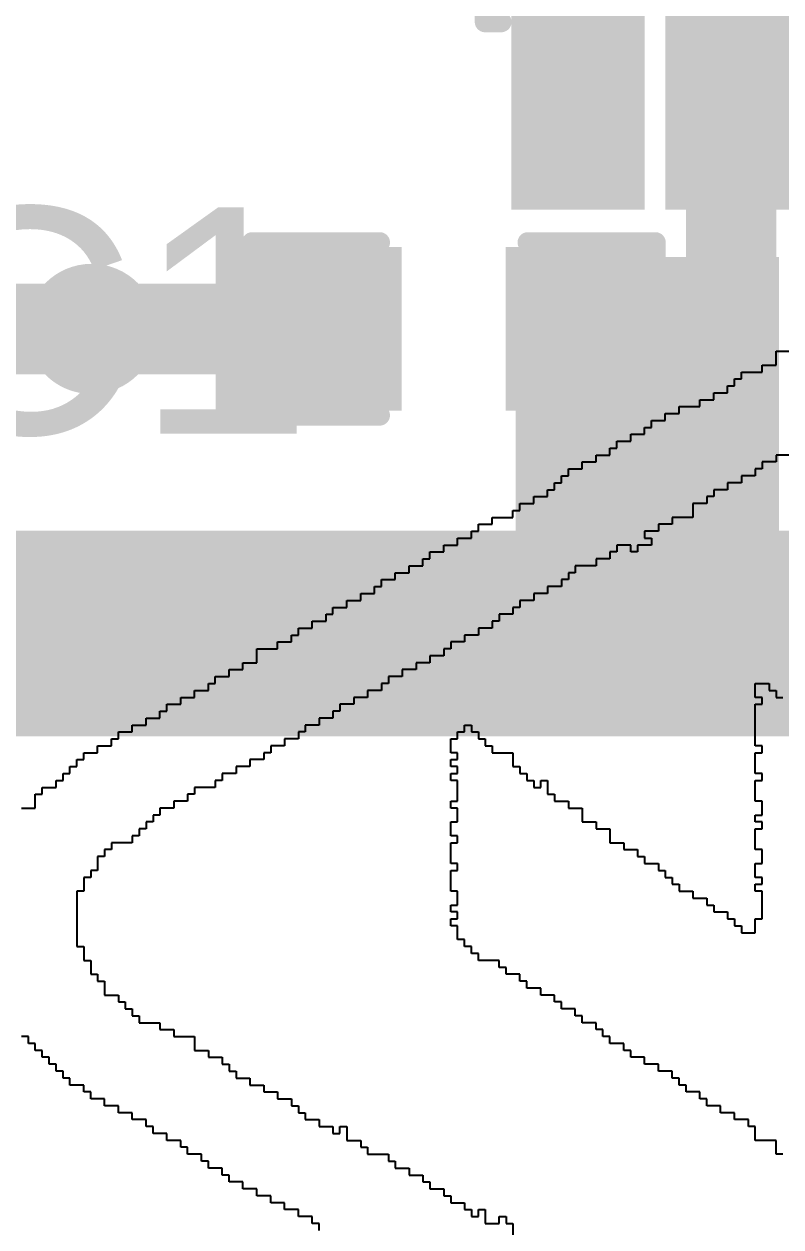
# Model space of a CAD drawing. Header units: millimetres. Extents: x -14 to 145, y 0 to 69.
# Drawn here: x 102.99 to 107.66, y 26.11 to 33.53 of the extents above; entities that cross this region are included whole.
import ezdxf

# ---------------------------------------------------------------- set-up
doc = ezdxf.new("R2010")
doc.units = ezdxf.units.MM
for name, color, linetype in [('BottomLayer', 5, 'Continuous'), ('BottomSolder', 6, 'Continuous'), ('TopLayer', 1, 'Continuous'), ('TopOverlay', 2, 'Continuous'), ('TopPaste', 8, 'Continuous'), ('TopSolder', 216, 'Continuous'), ('ViaHoleLayer', 16, 'Continuous')]:
    doc.layers.add(name, color=color, linetype=linetype)
doc.styles.add('Arial', font='', dxfattribs={"height": 0.2})
doc.styles.get('Arial').set_extended_font_data('Arial')

# ---------------------------------------------------------------- blocks, each defined once
blk = doc.blocks.new('SOT_23_6_19')
at = {"layer": 'TopLayer'}
for points in [[(-1.92, 1.26), (-0.7, 1.26), (-0.7, 0.64), (-1.92, 0.64)], [(0.7, 1.26), (1.92, 1.26), (1.92, 0.64), (0.7, 0.64)], [(-1.92, 0.31), (-0.7, 0.31), (-0.7, -0.31), (-1.92, -0.31)], [(0.7, 0.31), (1.92, 0.31), (1.92, -0.31), (0.7, -0.31)], [(-1.92, -0.64), (-0.7, -0.64), (-0.7, -1.26), (-1.92, -1.26)], [(0.7, -0.64), (1.92, -0.64), (1.92, -1.26), (0.7, -1.26)]]:
    blk.add_hatch(color=1, dxfattribs=at).paths.add_polyline_path(points)
at = {"layer": 'TopPaste'}
for points in [[(-1.92, 1.26), (-0.7, 1.26), (-0.7, 0.64), (-1.92, 0.64)], [(0.7, 1.26), (1.92, 1.26), (1.92, 0.64), (0.7, 0.64)], [(-1.92, 0.31), (-0.7, 0.31), (-0.7, -0.31), (-1.92, -0.31)], [(0.7, 0.31), (1.92, 0.31), (1.92, -0.31), (0.7, -0.31)], [(-1.92, -0.64), (-0.7, -0.64), (-0.7, -1.26), (-1.92, -1.26)], [(0.7, -0.64), (1.92, -0.64), (1.92, -1.26), (0.7, -1.26)]]:
    blk.add_hatch(color=8, dxfattribs=at).paths.add_polyline_path(points)
at = {"layer": 'TopSolder'}
for points in [[(-2.0216, 1.3616), (-0.5984, 1.3616), (-0.5984, 0.5384), (-2.0216, 0.5384)], [(0.5984, 1.3616), (2.0216, 1.3616), (2.0216, 0.5384), (0.5984, 0.5384)], [(-2.0216, 0.4116), (-0.5984, 0.4116), (-0.5984, -0.4116), (-2.0216, -0.4116)], [(0.5984, 0.4116), (2.0216, 0.4116), (2.0216, -0.4116), (0.5984, -0.4116)], [(-2.0216, -0.5384), (-0.5984, -0.5384), (-0.5984, -1.3616), (-2.0216, -1.3616)], [(0.5984, -0.5384), (2.0216, -0.5384), (2.0216, -1.3616), (0.5984, -1.3616)]]:
    blk.add_hatch(color=216, dxfattribs=at).paths.add_polyline_path(points)
at = {"layer": 'TopOverlay', "const_width": 0.127}
for points in [[(0.8636, 1.524), (-0.889, 1.524)], [(-0.889, 1.424), (-0.889, 1.524)], [(0.8636, 1.424), (0.8636, 1.524)], [(-2.0574, 0.9652), (-2.1844, 1.0922)], [(-2.1844, 0.8382), (-2.1844, 1.0922)], [(-2.1844, 0.8382), (-2.0574, 0.9652)], [(-0.889, -1.524), (-0.889, -1.424)], [(0.8636, -1.524), (0.8636, -1.424)], [(0.8636, -1.524), (-0.889, -1.524)]]:
    blk.add_lwpolyline(points, dxfattribs=at)
at = {"layer": 'TopOverlay', "const_width": 0.0635}
for points in [[(-0.9207, 1.524, 1), (-0.8572, 1.524, 1)], [(-0.9207, 1.524, 1), (-0.8572, 1.524, 1)], [(0.8318, 1.524, 1), (0.8953, 1.524, 1)], [(0.8318, 1.524, 1), (0.8953, 1.524, 1)], [(-0.9207, 1.424, 1), (-0.8572, 1.424, 1)], [(0.8318, 1.424, 1), (0.8953, 1.424, 1)], [(-2.2161, 1.0922, 1), (-2.1526, 1.0922, 1)], [(-2.2161, 1.0922, 1), (-2.1526, 1.0922, 1)], [(-2.0892, 0.9652, 1), (-2.0257, 0.9652, 1)], [(-2.0892, 0.9652, 1), (-2.0257, 0.9652, 1)], [(-2.2161, 0.8382, 1), (-2.1526, 0.8382, 1)], [(-2.2161, 0.8382, 1), (-2.1526, 0.8382, 1)], [(-0.9207, -1.424, 1), (-0.8572, -1.424, 1)], [(0.8318, -1.424, 1), (0.8953, -1.424, 1)], [(-0.9207, -1.524, 1), (-0.8572, -1.524, 1)], [(-0.9207, -1.524, 1), (-0.8572, -1.524, 1)], [(0.8318, -1.524, 1), (0.8953, -1.524, 1)], [(0.8318, -1.524, 1), (0.8953, -1.524, 1)]]:
    blk.add_lwpolyline(points, format="xyb", close=True, dxfattribs=at)
blk = doc.blocks.new('C___0603_64')
at = {"layer": 'TopLayer'}
for points in [[(-0.381, 0.4445), (-0.381, -0.4445), (-1.143, -0.4445), (-1.143, 0.4445)], [(1.143, 0.4445), (1.143, -0.4445), (0.381, -0.4445), (0.381, 0.4445)]]:
    blk.add_hatch(color=1, dxfattribs=at).paths.add_polyline_path(points)
at = {"layer": 'TopPaste'}
for points in [[(-0.381, 0.4445), (-0.381, -0.4445), (-1.143, -0.4445), (-1.143, 0.4445)], [(1.143, 0.4445), (1.143, -0.4445), (0.381, -0.4445), (0.381, 0.4445)]]:
    blk.add_hatch(color=8, dxfattribs=at).paths.add_polyline_path(points)
at = {"layer": 'TopSolder'}
for points in [[(-0.321, 0.5045), (-0.321, -0.5045), (-1.203, -0.5045), (-1.203, 0.5045)], [(1.203, 0.5045), (1.203, -0.5045), (0.321, -0.5045), (0.321, 0.5045)]]:
    blk.add_hatch(color=216, dxfattribs=at).paths.add_polyline_path(points)
at = {"layer": 'TopOverlay', "const_width": 0.127}
for points in [[(-1.2446, 0.5334), (-0.4572, 0.5334)], [(-1.2446, -0.5334), (-1.2446, 0.5334)], [(0.4572, 0.5334), (1.2446, 0.5334)], [(1.2446, -0.5334), (1.2446, 0.5334)], [(-1.2446, -0.5334), (-0.4572, -0.5334)], [(0.4572, -0.5334), (1.2446, -0.5334)]]:
    blk.add_lwpolyline(points, dxfattribs=at)
at = {"layer": 'TopOverlay', "const_width": 0.0635}
for points in [[(-1.2764, 0.5334, 1), (-1.2128, 0.5334, 1)], [(-1.2764, 0.5334, 1), (-1.2128, 0.5334, 1)], [(-0.4889, 0.5334, 1), (-0.4254, 0.5334, 1)], [(0.4254, 0.5334, 1), (0.4889, 0.5334, 1)], [(1.2128, 0.5334, 1), (1.2764, 0.5334, 1)], [(1.2128, 0.5334, 1), (1.2764, 0.5334, 1)], [(-1.2764, -0.5334, 1), (-1.2128, -0.5334, 1)], [(-1.2764, -0.5334, 1), (-1.2128, -0.5334, 1)], [(-0.4889, -0.5334, 1), (-0.4254, -0.5334, 1)], [(0.4254, -0.5334, 1), (0.4889, -0.5334, 1)], [(1.2128, -0.5334, 1), (1.2764, -0.5334, 1)], [(1.2128, -0.5334, 1), (1.2764, -0.5334, 1)]]:
    blk.add_lwpolyline(points, format="xyb", close=True, dxfattribs=at)

msp = doc.modelspace()

# ---------------------------------------------------------------- hatches: boundary and pattern name
at = {"layer": 'BottomLayer'}
h = msp.add_hatch(color=5, dxfattribs=at)
edge = h.paths.add_edge_path()
edge.add_arc((103.4034, 31.6484), 0.3, 0, 360)
at = {"layer": 'BottomSolder'}
h = msp.add_hatch(color=6, dxfattribs=at)
edge = h.paths.add_edge_path()
edge.add_arc((103.4034, 31.6484), 0.4016, 0, 360)
at = {"layer": 'TopLayer'}
msp.add_hatch(color=1, dxfattribs=at).paths.add_polyline_path([(106.0196, 29.1338), (107.6452, 29.1338), (107.6452, 32.0929), (106.0196, 32.0929)])
h = msp.add_hatch(color=1, dxfattribs=at)
edge = h.paths.add_edge_path()
edge.add_arc((103.4034, 31.6484), 0.3, 0, 360)
at = {"layer": 'TopSolder'}
h = msp.add_hatch(color=216, dxfattribs=at)
edge = h.paths.add_edge_path()
edge.add_arc((103.4034, 31.6484), 0.4016, 0, 360)
at = {"layer": 'ViaHoleLayer'}
h = msp.add_hatch(color=16, dxfattribs=at)
edge = h.paths.add_edge_path()
edge.add_arc((103.4034, 31.6484), 0.15, 0, 360)

# ---------------------------------------------------------------- linework, layer by layer
at = {"layer": 'BottomLayer', "const_width": 0.5588}
msp.add_lwpolyline([(102.6922, 31.6484), (103.4034, 31.6484)], dxfattribs=at)
at = {"layer": 'BottomLayer', "const_width": 0.2794}
msp.add_lwpolyline([(103.2637, 31.6484, 1), (103.5431, 31.6484, 1)], format="xyb", close=True, dxfattribs=at)
at = {"layer": 'TopLayer'}
for points, const_width in [([(106.4056, 33.0962), (106.4056, 34.0561)], 0.5588), ([(107.325, 33.0656), (107.3556, 33.0962)], 0.5588), ([(107.3504, 31.7119), (107.3504, 33.0656)], 0.5588), ([(106.4006, 31.7119), (106.5022, 31.8135)], 0.5588), ([(106.5022, 31.8135), (106.9977, 31.8135)], 0.5588), ([(103.4034, 31.6484), (104.8766, 31.6484)], 0.5588), ([(106.4006, 31.6484), (106.4006, 31.7119)], 0.5588), ([(75.5396, 29.7688), (105.2698, 29.7688)], 1.27), ([(105.285, 29.7688), (109.9566, 29.7688)], 1.27), ([(105.2698, 29.7688), (105.285, 29.7688)], 0.5588)]:
    msp.add_lwpolyline(points, dxfattribs=dict(at, const_width=const_width))
for points, const_width in [([(106.2659, 33.0962, 1), (106.5453, 33.0962, 1)], 0.2794), ([(107.1853, 33.0656, 1), (107.4647, 33.0656, 1)], 0.2794), ([(107.2107, 33.0656, 1), (107.4901, 33.0656, 1)], 0.2794), ([(107.2159, 33.0962, 1), (107.4953, 33.0962, 1)], 0.2794), ([(106.3625, 31.8135, 1), (106.6419, 31.8135, 1)], 0.2794), ([(106.3625, 31.8135, 1), (106.6419, 31.8135, 1)], 0.2794), ([(106.858, 31.8135, 1), (107.1374, 31.8135, 1)], 0.2794), ([(103.2637, 31.6484, 1), (103.5431, 31.6484, 1)], 0.2794), ([(104.7369, 31.6484, 1), (105.0163, 31.6484, 1)], 0.2794), ([(106.2609, 31.7119, 1), (106.5403, 31.7119, 1)], 0.2794), ([(106.2609, 31.7119, 1), (106.5403, 31.7119, 1)], 0.2794), ([(106.2609, 31.6484, 1), (106.5403, 31.6484, 1)], 0.2794), ([(107.2107, 31.7119, 1), (107.4901, 31.7119, 1)], 0.2794), ([(104.9523, 29.7688, 1), (105.5873, 29.7688, 1)], 0.635), ([(104.9675, 29.7688, 1), (105.6025, 29.7688, 1)], 0.635), ([(105.1301, 29.7688, 1), (105.4095, 29.7688, 1)], 0.2794), ([(105.1453, 29.7688, 1), (105.4247, 29.7688, 1)], 0.2794)]:
    msp.add_lwpolyline(points, format="xyb", close=True, dxfattribs=dict(at, const_width=const_width))
at = {"layer": 'TopOverlay'}
for p, q in [((107.6275, 31.4252), (107.6275, 31.5106)), ((107.6275, 31.5106), (107.7129, 31.5106)), ((107.542, 31.3824), (107.542, 31.4252)), ((107.542, 31.4252), (107.6275, 31.4252)), ((107.3711, 31.297), (107.3711, 31.3397)), ((107.3711, 31.3397), (107.4138, 31.3397)), ((107.4138, 31.3397), (107.4138, 31.3824)), ((107.4138, 31.3824), (107.542, 31.3824)), ((107.2429, 31.2116), (107.2429, 31.2543)), ((107.2429, 31.2543), (107.3284, 31.2543)), ((107.3284, 31.2543), (107.3284, 31.297)), ((107.3284, 31.297), (107.3711, 31.297)), ((107.1575, 31.1688), (107.1575, 31.2116)), ((107.1575, 31.2116), (107.2429, 31.2116)), ((106.9439, 31.0834), (106.9439, 31.1261)), ((106.9439, 31.1261), (107.0293, 31.1261)), ((107.0293, 31.1261), (107.0293, 31.1688)), ((107.0293, 31.1688), (107.1575, 31.1688)), ((106.8157, 30.9979), (106.8157, 31.0407)), ((106.8157, 31.0407), (106.8584, 31.0407)), ((106.8584, 31.0407), (106.8584, 31.0834)), ((106.8584, 31.0834), (106.9439, 31.0834)), ((106.7303, 30.9552), (106.7303, 30.9979)), ((106.7303, 30.9979), (106.8157, 30.9979)), ((106.6021, 30.8698), (106.6021, 30.9125)), ((106.6021, 30.9125), (106.6448, 30.9125)), ((106.6448, 30.9125), (106.6448, 30.9552)), ((106.6448, 30.9552), (106.7303, 30.9552)), ((106.4312, 30.7843), (106.4312, 30.827)), ((106.4312, 30.827), (106.5167, 30.827)), ((106.5167, 30.827), (106.5167, 30.8698)), ((106.5167, 30.8698), (106.6021, 30.8698)), ((107.6275, 30.827), (107.542, 30.827)), ((107.542, 30.827), (107.542, 30.7843)), ((107.7129, 30.8698), (107.6275, 30.8698)), ((107.6275, 30.8698), (107.6275, 30.827)), ((106.303, 30.6989), (106.303, 30.7416)), ((106.303, 30.7416), (106.3458, 30.7416)), ((106.3458, 30.7416), (106.3458, 30.7843)), ((106.3458, 30.7843), (106.4312, 30.7843)), ((107.4993, 30.7416), (107.4138, 30.7416)), ((107.4138, 30.7416), (107.4138, 30.6989)), ((107.542, 30.7843), (107.4993, 30.7843)), ((107.4993, 30.7843), (107.4993, 30.7416)), ((106.2603, 30.6562), (106.2603, 30.6989)), ((106.2603, 30.6989), (106.303, 30.6989)), ((107.4138, 30.6989), (107.3284, 30.6989)), ((107.3284, 30.6989), (107.3284, 30.6562)), ((106.1321, 30.5707), (106.1321, 30.6134)), ((106.1321, 30.6134), (106.2176, 30.6134)), ((106.2176, 30.6134), (106.2176, 30.6562)), ((106.2176, 30.6562), (106.2603, 30.6562)), ((107.2429, 30.6134), (107.2002, 30.6134)), ((107.2002, 30.6134), (107.2002, 30.5707)), ((107.3284, 30.6562), (107.2429, 30.6562)), ((107.2429, 30.6562), (107.2429, 30.6134)), ((106.004, 30.4853), (106.004, 30.528)), ((106.004, 30.528), (106.0467, 30.528)), ((106.0467, 30.528), (106.0467, 30.5707)), ((106.0467, 30.5707), (106.1321, 30.5707)), ((107.2002, 30.5707), (107.1148, 30.5707)), ((107.1148, 30.5707), (107.1148, 30.4853)), ((105.7904, 30.3998), (105.7904, 30.4425)), ((105.7904, 30.4425), (105.8758, 30.4425)), ((105.8758, 30.4425), (105.8758, 30.4853)), ((105.8758, 30.4853), (106.004, 30.4853)), ((106.9866, 30.4425), (106.9012, 30.4425)), ((106.9012, 30.4425), (106.9012, 30.3998)), ((107.1148, 30.4853), (106.9866, 30.4853)), ((106.9866, 30.4853), (106.9866, 30.4425)), ((105.7476, 30.3571), (105.7476, 30.3998)), ((105.7476, 30.3998), (105.7904, 30.3998)), ((106.9012, 30.3998), (106.8157, 30.3998)), ((106.8157, 30.3998), (106.8157, 30.3571)), ((105.5767, 30.2716), (105.5767, 30.3144)), ((105.5767, 30.3144), (105.6622, 30.3144)), ((105.6622, 30.3144), (105.6622, 30.3571)), ((105.6622, 30.3571), (105.7476, 30.3571)), ((106.7303, 30.3144), (106.6448, 30.3144)), ((106.6448, 30.3144), (106.6448, 30.2716)), ((106.7303, 30.2716), (106.7303, 30.3144)), ((106.8584, 30.3144), (106.773, 30.3144)), ((106.773, 30.3144), (106.773, 30.2716)), ((106.8157, 30.3571), (106.8584, 30.3571)), ((106.8584, 30.3571), (106.8584, 30.3144)), ((105.4486, 30.1862), (105.4486, 30.2289)), ((105.4486, 30.2289), (105.4913, 30.2289)), ((105.4913, 30.2289), (105.4913, 30.2716)), ((105.4913, 30.2716), (105.5767, 30.2716)), ((106.6021, 30.2289), (106.5167, 30.2289)), ((106.5167, 30.2289), (106.5167, 30.1862)), ((106.6448, 30.2716), (106.6021, 30.2716)), ((106.6021, 30.2716), (106.6021, 30.2289)), ((106.773, 30.2716), (106.7303, 30.2716)), ((105.2777, 30.1008), (105.2777, 30.1435)), ((105.2777, 30.1435), (105.3631, 30.1435)), ((105.3631, 30.1435), (105.3631, 30.1862)), ((105.3631, 30.1862), (105.4486, 30.1862)), ((106.3885, 30.1435), (106.3458, 30.1435)), ((106.3458, 30.1435), (106.3458, 30.1008)), ((106.5167, 30.1862), (106.3885, 30.1862)), ((106.3885, 30.1862), (106.3885, 30.1435)), ((105.1922, 30.058), (105.1922, 30.1008)), ((105.1922, 30.1008), (105.2777, 30.1008)), ((106.3458, 30.1008), (106.303, 30.1008)), ((106.303, 30.1008), (106.303, 30.058)), ((105.0641, 29.9726), (105.0641, 30.0153)), ((105.0641, 30.0153), (105.1495, 30.0153)), ((105.1495, 30.0153), (105.1495, 30.058)), ((105.1495, 30.058), (105.1922, 30.058)), ((106.2176, 30.0153), (106.1321, 30.0153)), ((106.1321, 30.0153), (106.1321, 29.9726)), ((106.303, 30.058), (106.2176, 30.058)), ((106.2176, 30.058), (106.2176, 30.0153)), ((104.8932, 29.8871), (104.8932, 29.9299)), ((104.8932, 29.9299), (104.9786, 29.9299)), ((104.9786, 29.9299), (104.9786, 29.9726)), ((104.9786, 29.9726), (105.0641, 29.9726)), ((106.0467, 29.9299), (106.004, 29.9299)), ((106.004, 29.9299), (106.004, 29.8871)), ((106.1321, 29.9726), (106.0467, 29.9726)), ((106.0467, 29.9726), (106.0467, 29.9299)), ((104.765, 29.8017), (104.765, 29.8444)), ((104.765, 29.8444), (104.8505, 29.8444)), ((104.8505, 29.8444), (104.8505, 29.8871)), ((104.8505, 29.8871), (104.8932, 29.8871)), ((105.9185, 29.8444), (105.8758, 29.8444)), ((105.8758, 29.8444), (105.8758, 29.8017)), ((106.004, 29.8871), (105.9185, 29.8871)), ((105.9185, 29.8871), (105.9185, 29.8444)), ((104.6796, 29.759), (104.6796, 29.8017)), ((104.6796, 29.8017), (104.765, 29.8017)), ((105.8758, 29.8017), (105.7904, 29.8017)), ((105.7904, 29.8017), (105.7904, 29.759)), ((104.5514, 29.6735), (104.5514, 29.7162)), ((104.5514, 29.7162), (104.6368, 29.7162)), ((104.6368, 29.7162), (104.6368, 29.759)), ((104.6368, 29.759), (104.6796, 29.759)), ((105.7049, 29.7162), (105.6195, 29.7162)), ((105.6195, 29.7162), (105.6195, 29.6735)), ((105.7904, 29.759), (105.7049, 29.759)), ((105.7049, 29.759), (105.7049, 29.7162)), ((104.4232, 29.5881), (104.4232, 29.6735)), ((104.4232, 29.6735), (104.5514, 29.6735)), ((105.5767, 29.6308), (105.4913, 29.6308)), ((105.4913, 29.6308), (105.4913, 29.5881)), ((105.6195, 29.6735), (105.5767, 29.6735)), ((105.5767, 29.6735), (105.5767, 29.6308)), ((104.3378, 29.5454), (104.3378, 29.5881)), ((104.3378, 29.5881), (104.4232, 29.5881)), ((105.4913, 29.5881), (105.4059, 29.5881)), ((105.4059, 29.5881), (105.4059, 29.5454)), ((104.1669, 29.4599), (104.1669, 29.5026)), ((104.1669, 29.5026), (104.2523, 29.5026)), ((104.2523, 29.5026), (104.2523, 29.5454)), ((104.2523, 29.5454), (104.3378, 29.5454)), ((105.3204, 29.5026), (105.235, 29.5026)), ((105.235, 29.5026), (105.235, 29.4599)), ((105.4059, 29.5454), (105.3204, 29.5454)), ((105.3204, 29.5454), (105.3204, 29.5026)), ((104.0387, 29.3745), (104.0387, 29.4172)), ((104.0387, 29.4172), (104.1242, 29.4172)), ((104.1242, 29.4172), (104.1242, 29.4599)), ((104.1242, 29.4599), (104.1669, 29.4599)), ((105.1922, 29.4172), (105.1068, 29.4172)), ((105.1068, 29.4172), (105.1068, 29.3745)), ((105.235, 29.4599), (105.1922, 29.4599)), ((105.1922, 29.4599), (105.1922, 29.4172)), ((107.4993, 29.3745), (107.4993, 29.4599)), ((107.4993, 29.4599), (107.5847, 29.4599)), ((107.5847, 29.4599), (107.5847, 29.4172)), ((107.5847, 29.4172), (107.6275, 29.4172)), ((107.6275, 29.4172), (107.6275, 29.3745)), ((103.8678, 29.289), (103.8678, 29.3317)), ((103.8678, 29.3317), (103.9533, 29.3317)), ((103.9533, 29.3317), (103.9533, 29.3745)), ((103.9533, 29.3745), (104.0387, 29.3745)), ((105.0213, 29.3317), (104.9359, 29.3317)), ((104.9359, 29.3317), (104.9359, 29.289)), ((105.1068, 29.3745), (105.0213, 29.3745)), ((105.0213, 29.3745), (105.0213, 29.3317)), ((107.542, 29.3745), (107.4993, 29.3745)), ((107.4993, 29.0754), (107.4993, 29.3317)), ((107.4993, 29.3317), (107.542, 29.3317)), ((107.542, 29.3317), (107.542, 29.3745)), ((107.6275, 29.3745), (107.6702, 29.3745)), ((103.8251, 29.2463), (103.8251, 29.289)), ((103.8251, 29.289), (103.8678, 29.289)), ((104.9359, 29.289), (104.8932, 29.289)), ((104.8932, 29.289), (104.8932, 29.2463)), ((103.6542, 29.1608), (103.6542, 29.2036)), ((103.6542, 29.2036), (103.7397, 29.2036)), ((103.7397, 29.2036), (103.7397, 29.2463)), ((103.7397, 29.2463), (103.8251, 29.2463)), ((104.8077, 29.2036), (104.7223, 29.2036)), ((104.7223, 29.2036), (104.7223, 29.1608)), ((104.8932, 29.2463), (104.8077, 29.2463)), ((104.8077, 29.2463), (104.8077, 29.2036)), ((105.7049, 29.1608), (105.7049, 29.2036)), ((105.7049, 29.2036), (105.7476, 29.2036)), ((105.7476, 29.2036), (105.7476, 29.1608)), ((103.526, 29.0754), (103.526, 29.1181)), ((103.526, 29.1181), (103.5688, 29.1181)), ((103.5688, 29.1181), (103.5688, 29.1608)), ((103.5688, 29.1608), (103.6542, 29.1608)), ((104.6796, 29.1181), (104.5941, 29.1181)), ((104.5941, 29.1181), (104.5941, 29.0754)), ((104.7223, 29.1608), (104.6796, 29.1608)), ((104.6796, 29.1608), (104.6796, 29.1181)), ((105.6195, 29.0327), (105.6195, 29.1181)), ((105.6195, 29.1181), (105.6622, 29.1181)), ((105.6622, 29.1181), (105.6622, 29.1608)), ((105.6622, 29.1608), (105.7049, 29.1608)), ((105.7476, 29.1608), (105.7904, 29.1608)), ((105.7904, 29.1608), (105.7904, 29.1181)), ((105.7904, 29.1181), (105.8331, 29.1181)), ((105.8331, 29.1181), (105.8331, 29.0754)), ((103.3552, 28.99), (103.3552, 29.0327)), ((103.3552, 29.0327), (103.4406, 29.0327)), ((103.4406, 29.0327), (103.4406, 29.0754)), ((103.4406, 29.0754), (103.526, 29.0754)), ((104.5087, 29.0327), (104.4659, 29.0327)), ((104.4659, 29.0327), (104.4659, 28.99)), ((104.5941, 29.0754), (104.5087, 29.0754)), ((104.5087, 29.0754), (104.5087, 29.0327)), ((105.6622, 29.0327), (105.6195, 29.0327)), ((105.6622, 28.99), (105.6622, 29.0327)), ((105.8331, 29.0754), (105.8758, 29.0754)), ((105.8758, 29.0754), (105.8758, 29.0327)), ((105.8758, 29.0327), (106.004, 29.0327)), ((106.004, 29.0327), (106.004, 28.9472)), ((107.542, 29.0754), (107.4993, 29.0754)), ((107.4993, 28.9045), (107.4993, 29.0327)), ((107.4993, 29.0327), (107.542, 29.0327)), ((107.542, 29.0327), (107.542, 29.0754)), ((103.3124, 28.9472), (103.3124, 28.99)), ((103.3124, 28.99), (103.3552, 28.99)), ((104.4659, 28.99), (104.3805, 28.99)), ((104.3805, 28.99), (104.3805, 28.9472)), ((105.6195, 28.9472), (105.6195, 28.99)), ((105.6195, 28.99), (105.6622, 28.99)), ((103.227, 28.8618), (103.227, 28.9045)), ((103.227, 28.9045), (103.2697, 28.9045)), ((103.2697, 28.9045), (103.2697, 28.9472)), ((103.2697, 28.9472), (103.3124, 28.9472)), ((104.2951, 28.9045), (104.2096, 28.9045)), ((104.2096, 28.9045), (104.2096, 28.8618)), ((104.3805, 28.9472), (104.2951, 28.9472)), ((104.2951, 28.9472), (104.2951, 28.9045)), ((105.6622, 28.9472), (105.6195, 28.9472)), ((105.6195, 28.8618), (105.6195, 28.9045)), ((105.6195, 28.9045), (105.6622, 28.9045)), ((105.6622, 28.9045), (105.6622, 28.9472)), ((106.004, 28.9472), (106.0467, 28.9472)), ((106.0467, 28.9472), (106.0467, 28.9045)), ((106.0467, 28.9045), (106.0894, 28.9045)), ((106.0894, 28.9045), (106.0894, 28.8618)), ((107.542, 28.9045), (107.4993, 28.9045)), ((107.542, 28.8618), (107.542, 28.9045)), ((103.0988, 28.7763), (103.0988, 28.8191)), ((103.0988, 28.8191), (103.1843, 28.8191)), ((103.1843, 28.8191), (103.1843, 28.8618)), ((103.1843, 28.8618), (103.227, 28.8618)), ((104.1669, 28.8191), (104.0387, 28.8191)), ((104.0387, 28.8191), (104.0387, 28.7763)), ((104.2096, 28.8618), (104.1669, 28.8618)), ((104.1669, 28.8618), (104.1669, 28.8191)), ((105.6622, 28.8618), (105.6195, 28.8618)), ((105.6622, 28.7336), (105.6622, 28.8618)), ((106.0894, 28.8618), (106.1321, 28.8618)), ((106.1321, 28.8618), (106.1321, 28.8191)), ((106.1321, 28.8191), (106.1749, 28.8191)), ((106.1749, 28.8191), (106.1749, 28.8618)), ((106.1749, 28.8618), (106.2176, 28.8618)), ((106.2176, 28.8618), (106.2176, 28.7763)), ((107.4993, 28.7336), (107.4993, 28.8618)), ((107.4993, 28.8618), (107.542, 28.8618)), ((103.0561, 28.6909), (103.0561, 28.7763)), ((103.0561, 28.7763), (103.0988, 28.7763)), ((103.996, 28.7336), (103.9105, 28.7336)), ((103.9105, 28.7336), (103.9105, 28.6909)), ((104.0387, 28.7763), (103.996, 28.7763)), ((103.996, 28.7763), (103.996, 28.7336)), ((105.6195, 28.6909), (105.6195, 28.7336)), ((105.6195, 28.7336), (105.6622, 28.7336)), ((106.2176, 28.7763), (106.2603, 28.7763)), ((106.2603, 28.7763), (106.2603, 28.7336)), ((106.2603, 28.7336), (106.3458, 28.7336)), ((106.3458, 28.7336), (106.3458, 28.6909)), ((107.542, 28.7336), (107.4993, 28.7336)), ((107.542, 28.6482), (107.542, 28.7336)), ((102.9706, 28.6909), (103.0561, 28.6909)), ((103.9105, 28.6909), (103.8251, 28.6909)), ((103.8251, 28.6909), (103.8251, 28.6482)), ((105.6622, 28.6909), (105.6195, 28.6909)), ((105.6622, 28.6054), (105.6622, 28.6909)), ((106.3458, 28.6909), (106.4312, 28.6909)), ((106.4312, 28.6909), (106.4312, 28.6054)), ((103.7824, 28.6054), (103.7397, 28.6054)), ((103.7397, 28.6054), (103.7397, 28.5627)), ((103.8251, 28.6482), (103.7824, 28.6482)), ((103.7824, 28.6482), (103.7824, 28.6054)), ((105.6195, 28.52), (105.6195, 28.6054)), ((105.6195, 28.6054), (105.6622, 28.6054)), ((106.4312, 28.6054), (106.5167, 28.6054)), ((106.5167, 28.6054), (106.5167, 28.5627)), ((107.4993, 28.6054), (107.4993, 28.6482)), ((107.4993, 28.6482), (107.542, 28.6482)), ((107.542, 28.6054), (107.4993, 28.6054)), ((107.542, 28.5627), (107.542, 28.6054)), ((103.6969, 28.52), (103.6542, 28.52)), ((103.6542, 28.52), (103.6542, 28.4773)), ((103.7397, 28.5627), (103.6969, 28.5627)), ((103.6969, 28.5627), (103.6969, 28.52)), ((105.6622, 28.52), (105.6195, 28.52)), ((105.6622, 28.4773), (105.6622, 28.52)), ((106.5167, 28.5627), (106.6021, 28.5627)), ((106.6021, 28.5627), (106.6021, 28.4773)), ((107.4993, 28.4346), (107.4993, 28.5627)), ((107.4993, 28.5627), (107.542, 28.5627)), ((103.526, 28.4346), (103.4833, 28.4346)), ((103.4833, 28.4346), (103.4833, 28.3918)), ((103.6542, 28.4773), (103.526, 28.4773)), ((103.526, 28.4773), (103.526, 28.4346)), ((105.6195, 28.3491), (105.6195, 28.4773)), ((105.6195, 28.4773), (105.6622, 28.4773)), ((106.6021, 28.4773), (106.6875, 28.4773)), ((106.6875, 28.4773), (106.6875, 28.4346)), ((106.6875, 28.4346), (106.773, 28.4346)), ((106.773, 28.4346), (106.773, 28.3918)), ((107.542, 28.4346), (107.4993, 28.4346)), ((107.542, 28.3491), (107.542, 28.4346)), ((103.4833, 28.3918), (103.4406, 28.3918)), ((103.4406, 28.3918), (103.4406, 28.3064)), ((106.773, 28.3918), (106.8157, 28.3918)), ((106.8157, 28.3918), (106.8157, 28.3491)), ((103.4406, 28.3064), (103.3979, 28.3064)), ((103.3979, 28.3064), (103.3979, 28.2637)), ((105.6622, 28.3491), (105.6195, 28.3491)), ((105.6195, 28.1782), (105.6195, 28.3064)), ((105.6195, 28.3064), (105.6622, 28.3064)), ((105.6622, 28.3064), (105.6622, 28.3491)), ((106.8157, 28.3491), (106.9012, 28.3491)), ((106.9012, 28.3491), (106.9012, 28.3064)), ((106.9012, 28.3064), (106.9439, 28.3064)), ((106.9439, 28.3064), (106.9439, 28.2637)), ((107.4993, 28.2637), (107.4993, 28.3491)), ((107.4993, 28.3491), (107.542, 28.3491)), ((103.3979, 28.2637), (103.3552, 28.2637)), ((103.3552, 28.2637), (103.3552, 28.1782)), ((106.9439, 28.2637), (106.9866, 28.2637)), ((106.9866, 28.2637), (106.9866, 28.2209)), ((106.9866, 28.2209), (107.0293, 28.2209)), ((107.0293, 28.2209), (107.0293, 28.1782)), ((107.542, 28.2637), (107.4993, 28.2637)), ((107.4993, 28.1782), (107.4993, 28.2209)), ((107.4993, 28.2209), (107.542, 28.2209)), ((107.542, 28.2209), (107.542, 28.2637)), ((103.3552, 28.1782), (103.3124, 28.1782)), ((103.3124, 28.1782), (103.3124, 27.8364)), ((105.6622, 28.1782), (105.6195, 28.1782)), ((105.6622, 28.0928), (105.6622, 28.1782)), ((107.0293, 28.1782), (107.1148, 28.1782)), ((107.1148, 28.1782), (107.1148, 28.1355)), ((107.1148, 28.1355), (107.2002, 28.1355)), ((107.2002, 28.1355), (107.2002, 28.0928)), ((107.542, 28.1782), (107.4993, 28.1782)), ((107.542, 28.0073), (107.542, 28.1782)), ((105.6195, 28.0501), (105.6195, 28.0928)), ((105.6195, 28.0928), (105.6622, 28.0928)), ((107.2002, 28.0928), (107.2429, 28.0928)), ((107.2429, 28.0928), (107.2429, 28.0501)), ((105.6622, 28.0501), (105.6195, 28.0501)), ((105.6195, 27.9646), (105.6195, 28.0073)), ((105.6195, 28.0073), (105.6622, 28.0073)), ((105.6622, 28.0073), (105.6622, 28.0501)), ((107.2429, 28.0501), (107.3284, 28.0501)), ((107.3284, 28.0501), (107.3284, 28.0073)), ((107.3284, 28.0073), (107.3711, 28.0073)), ((107.3711, 28.0073), (107.3711, 27.9646)), ((107.4993, 27.9219), (107.4993, 28.0073)), ((107.4993, 28.0073), (107.542, 28.0073)), ((105.6622, 27.9646), (105.6195, 27.9646)), ((105.6622, 27.8792), (105.6622, 27.9646)), ((107.3711, 27.9646), (107.4138, 27.9646)), ((107.4138, 27.9646), (107.4138, 27.9219)), ((107.4138, 27.9219), (107.4993, 27.9219)), ((105.7049, 27.8792), (105.6622, 27.8792)), ((105.7049, 27.8364), (105.7049, 27.8792)), ((103.3124, 27.8364), (103.3552, 27.8364)), ((103.3552, 27.8364), (103.3552, 27.751)), ((105.7476, 27.8364), (105.7049, 27.8364)), ((105.7476, 27.7937), (105.7476, 27.8364)), ((105.7904, 27.7937), (105.7476, 27.7937)), ((105.7904, 27.751), (105.7904, 27.7937)), ((103.3552, 27.751), (103.3979, 27.751)), ((103.3979, 27.751), (103.3979, 27.6655)), ((105.9185, 27.751), (105.7904, 27.751)), ((105.9185, 27.7083), (105.9185, 27.751)), ((105.9613, 27.7083), (105.9185, 27.7083)), ((105.9613, 27.6655), (105.9613, 27.7083)), ((103.3979, 27.6655), (103.4406, 27.6655)), ((103.4406, 27.6655), (103.4406, 27.6228)), ((103.4406, 27.6228), (103.4833, 27.6228)), ((103.4833, 27.6228), (103.4833, 27.5374)), ((106.0467, 27.6655), (105.9613, 27.6655)), ((106.0467, 27.6228), (106.0467, 27.6655)), ((106.0894, 27.6228), (106.0467, 27.6228)), ((106.0894, 27.5801), (106.0894, 27.6228)), ((106.1749, 27.5801), (106.0894, 27.5801)), ((106.1749, 27.5374), (106.1749, 27.5801)), ((103.4833, 27.5374), (103.5688, 27.5374)), ((103.5688, 27.5374), (103.5688, 27.4947)), ((103.5688, 27.4947), (103.6115, 27.4947)), ((103.6115, 27.4947), (103.6115, 27.4519)), ((106.2603, 27.5374), (106.1749, 27.5374)), ((106.2603, 27.4947), (106.2603, 27.5374)), ((106.303, 27.4947), (106.2603, 27.4947)), ((106.303, 27.4519), (106.303, 27.4947)), ((103.6115, 27.4519), (103.6542, 27.4519)), ((103.6542, 27.4519), (103.6542, 27.4092)), ((103.6542, 27.4092), (103.6969, 27.4092)), ((103.6969, 27.4092), (103.6969, 27.3665)), ((106.3885, 27.4519), (106.303, 27.4519)), ((106.3885, 27.4092), (106.3885, 27.4519)), ((106.4312, 27.4092), (106.3885, 27.4092)), ((106.4312, 27.3665), (106.4312, 27.4092)), ((103.6969, 27.3665), (103.8251, 27.3665)), ((103.8251, 27.3665), (103.8251, 27.3238)), ((103.8251, 27.3238), (103.9105, 27.3238)), ((103.9105, 27.3238), (103.9105, 27.281)), ((106.5167, 27.3665), (106.4312, 27.3665)), ((106.5167, 27.3238), (106.5167, 27.3665)), ((106.5594, 27.3238), (106.5167, 27.3238)), ((106.5594, 27.281), (106.5594, 27.3238)), ((103.0134, 27.281), (102.9706, 27.281)), ((103.0134, 27.2383), (103.0134, 27.281)), ((103.9105, 27.281), (104.0387, 27.281)), ((104.0387, 27.281), (104.0387, 27.1956)), ((106.6021, 27.281), (106.5594, 27.281)), ((106.6021, 27.2383), (106.6021, 27.281)), ((103.0561, 27.2383), (103.0134, 27.2383)), ((103.0561, 27.1956), (103.0561, 27.2383)), ((103.0988, 27.1956), (103.0561, 27.1956)), ((103.0988, 27.1529), (103.0988, 27.1956)), ((104.0387, 27.1956), (104.1242, 27.1956)), ((104.1242, 27.1956), (104.1242, 27.1529)), ((106.6875, 27.2383), (106.6021, 27.2383)), ((106.6875, 27.1956), (106.6875, 27.2383)), ((106.7303, 27.1956), (106.6875, 27.1956)), ((106.7303, 27.1529), (106.7303, 27.1956)), ((103.1415, 27.1529), (103.0988, 27.1529)), ((103.1415, 27.1101), (103.1415, 27.1529)), ((103.1843, 27.1101), (103.1415, 27.1101)), ((103.1843, 27.0674), (103.1843, 27.1101)), ((104.1242, 27.1529), (104.2096, 27.1529)), ((104.2096, 27.1529), (104.2096, 27.1101)), ((104.2096, 27.1101), (104.2523, 27.1101)), ((104.2523, 27.1101), (104.2523, 27.0674)), ((106.8157, 27.1529), (106.7303, 27.1529)), ((106.8157, 27.1101), (106.8157, 27.1529)), ((106.9012, 27.1101), (106.8157, 27.1101)), ((106.9012, 27.0674), (106.9012, 27.1101)), ((103.227, 27.0674), (103.1843, 27.0674)), ((103.227, 27.0247), (103.227, 27.0674)), ((103.2697, 27.0247), (103.227, 27.0247)), ((103.2697, 26.982), (103.2697, 27.0247)), ((104.2523, 27.0674), (104.2951, 27.0674)), ((104.2951, 27.0674), (104.2951, 27.0247)), ((104.2951, 27.0247), (104.3805, 27.0247)), ((104.3805, 27.0247), (104.3805, 26.982)), ((106.9866, 27.0674), (106.9012, 27.0674)), ((106.9866, 27.0247), (106.9866, 27.0674)), ((107.0293, 27.0247), (106.9866, 27.0247)), ((107.0293, 26.982), (107.0293, 27.0247)), ((103.3552, 26.982), (103.2697, 26.982)), ((103.3552, 26.9393), (103.3552, 26.982)), ((104.3805, 26.982), (104.4659, 26.982)), ((104.4659, 26.982), (104.4659, 26.9393)), ((107.0721, 26.982), (107.0293, 26.982)), ((107.0721, 26.9393), (107.0721, 26.982)), ((103.3979, 26.9393), (103.3552, 26.9393)), ((103.3979, 26.8965), (103.3979, 26.9393)), ((103.4833, 26.8965), (103.3979, 26.8965)), ((103.4833, 26.8538), (103.4833, 26.8965)), ((104.4659, 26.9393), (104.5514, 26.9393)), ((104.5514, 26.9393), (104.5514, 26.8965)), ((104.5514, 26.8965), (104.6368, 26.8965)), ((104.6368, 26.8965), (104.6368, 26.8538)), ((107.1575, 26.9393), (107.0721, 26.9393)), ((107.1575, 26.8965), (107.1575, 26.9393)), ((107.2002, 26.8965), (107.1575, 26.8965)), ((107.2002, 26.8538), (107.2002, 26.8965)), ((103.5688, 26.8538), (103.4833, 26.8538)), ((103.5688, 26.8111), (103.5688, 26.8538)), ((103.6542, 26.8111), (103.5688, 26.8111)), ((103.6542, 26.7684), (103.6542, 26.8111)), ((104.6368, 26.8538), (104.6796, 26.8538)), ((104.6796, 26.8538), (104.6796, 26.8111)), ((104.6796, 26.8111), (104.7223, 26.8111)), ((104.7223, 26.8111), (104.7223, 26.7684)), ((107.2857, 26.8538), (107.2002, 26.8538)), ((107.2857, 26.8111), (107.2857, 26.8538)), ((107.3711, 26.8111), (107.2857, 26.8111)), ((107.3711, 26.7684), (107.3711, 26.8111)), ((103.7397, 26.7684), (103.6542, 26.7684)), ((103.7397, 26.7256), (103.7397, 26.7684)), ((103.7824, 26.7256), (103.7397, 26.7256)), ((103.7824, 26.6829), (103.7824, 26.7256)), ((104.7223, 26.7684), (104.8077, 26.7684)), ((104.8077, 26.7684), (104.8077, 26.7256)), ((104.8077, 26.7256), (104.8932, 26.7256)), ((104.8932, 26.7256), (104.8932, 26.6829)), ((104.9359, 26.6829), (104.9359, 26.7256)), ((104.9359, 26.7256), (104.9786, 26.7256)), ((104.9786, 26.7256), (104.9786, 26.6402)), ((107.4566, 26.7684), (107.3711, 26.7684)), ((107.4566, 26.7256), (107.4566, 26.7684)), ((107.4993, 26.7256), (107.4566, 26.7256)), ((107.4993, 26.6402), (107.4993, 26.7256)), ((103.8678, 26.6829), (103.7824, 26.6829)), ((103.8678, 26.6402), (103.8678, 26.6829)), ((104.8932, 26.6829), (104.9359, 26.6829)), ((103.9533, 26.6402), (103.8678, 26.6402)), ((103.9533, 26.5975), (103.9533, 26.6402)), ((103.996, 26.5975), (103.9533, 26.5975)), ((103.996, 26.5547), (103.996, 26.5975)), ((104.9786, 26.6402), (105.0641, 26.6402)), ((105.0641, 26.6402), (105.0641, 26.5975)), ((105.0641, 26.5975), (105.1068, 26.5975)), ((105.1068, 26.5975), (105.1068, 26.5547)), ((107.6275, 26.6402), (107.4993, 26.6402)), ((107.6275, 26.5547), (107.6275, 26.6402)), ((104.0814, 26.5547), (103.996, 26.5547)), ((104.0814, 26.512), (104.0814, 26.5547)), ((104.1242, 26.512), (104.0814, 26.512)), ((104.1242, 26.4693), (104.1242, 26.512)), ((105.1068, 26.5547), (105.235, 26.5547)), ((105.235, 26.5547), (105.235, 26.512)), ((105.235, 26.512), (105.2777, 26.512)), ((105.2777, 26.512), (105.2777, 26.4693)), ((107.6702, 26.5547), (107.6275, 26.5547)), ((104.2096, 26.4693), (104.1242, 26.4693)), ((104.2096, 26.4266), (104.2096, 26.4693)), ((105.2777, 26.4693), (105.3631, 26.4693)), ((105.3631, 26.4693), (105.3631, 26.4266)), ((104.2523, 26.4266), (104.2096, 26.4266)), ((104.2523, 26.3839), (104.2523, 26.4266)), ((104.3378, 26.3839), (104.2523, 26.3839)), ((104.3378, 26.3411), (104.3378, 26.3839)), ((105.3631, 26.4266), (105.4486, 26.4266)), ((105.4486, 26.4266), (105.4486, 26.3839)), ((105.4486, 26.3839), (105.4913, 26.3839)), ((105.4913, 26.3839), (105.4913, 26.3411)), ((104.4232, 26.3411), (104.3378, 26.3411)), ((104.4232, 26.2984), (104.4232, 26.3411)), ((104.5087, 26.2984), (104.4232, 26.2984)), ((104.5087, 26.2557), (104.5087, 26.2984)), ((105.4913, 26.3411), (105.5767, 26.3411)), ((105.5767, 26.3411), (105.5767, 26.2984)), ((105.5767, 26.2984), (105.6195, 26.2984)), ((105.6195, 26.2984), (105.6195, 26.2557)), ((104.5941, 26.2557), (104.5087, 26.2557)), ((104.5941, 26.213), (104.5941, 26.2557)), ((104.6796, 26.213), (104.5941, 26.213)), ((104.6796, 26.1702), (104.6796, 26.213)), ((105.6195, 26.2557), (105.7049, 26.2557)), ((105.7049, 26.2557), (105.7049, 26.213)), ((105.7049, 26.213), (105.7476, 26.213)), ((105.7476, 26.213), (105.7476, 26.1702)), ((105.7904, 26.1702), (105.7904, 26.213)), ((105.7904, 26.213), (105.8331, 26.213)), ((105.8331, 26.213), (105.8331, 26.1275)), ((104.765, 26.1702), (104.6796, 26.1702)), ((104.765, 26.1275), (104.765, 26.1702)), ((105.7476, 26.1702), (105.7904, 26.1702)), ((105.9185, 26.1275), (105.9185, 26.1702)), ((105.9185, 26.1702), (105.9613, 26.1702)), ((105.9613, 26.1702), (105.9613, 26.1275)), ((104.8077, 26.1275), (104.765, 26.1275)), ((104.8077, 26.0848), (104.8077, 26.1275)), ((105.8331, 26.1275), (105.9185, 26.1275)), ((105.9613, 26.1275), (106.004, 26.1275)), ((106.004, 26.1275), (106.004, 26.0421))]:
    msp.add_line(p, q, dxfattribs=at)

# ---------------------------------------------------------------- block references
at = {"rotation": 270}
msp.add_blockref('SOT_23_6_19', (107.3556, 34.4062), dxfattribs=at)
msp.add_blockref('C___0603_64', (105.6386, 31.6484))

# ---------------------------------------------------------------- texts
at = {"layer": 'TopOverlay', "style": 'Arial'}
msp.add_text('C1', height=1.397, dxfattribs=at).set_placement((102.2692, 31.0009))

doc.saveas('drawing.dxf')
